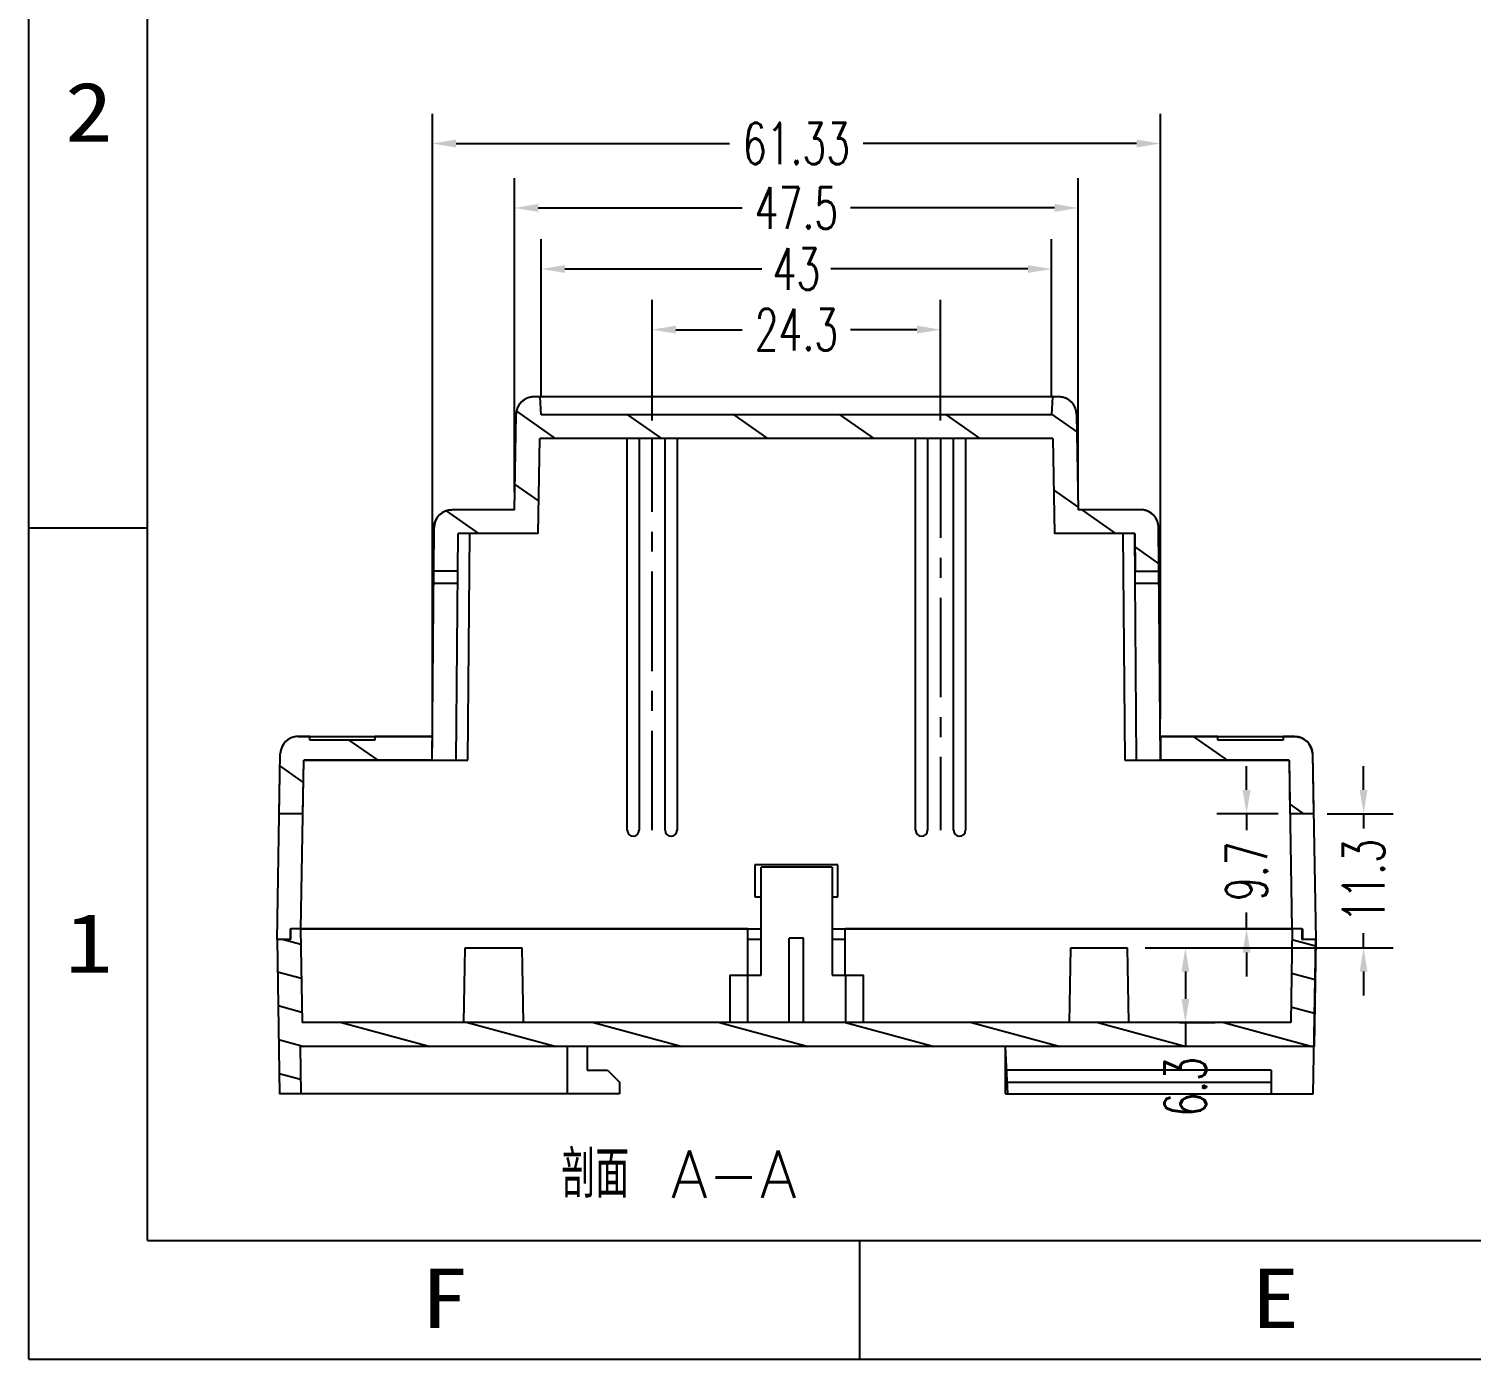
# Model space of a CAD drawing. Header units: millimetres. Extents: x -20216 to -19796, y 14357 to 14654.
# Drawn here: x -20215.9 to -20094.4, y 14357.2 to 14469.2 of the extents above; entities that cross this region are included whole.
import ezdxf
from ezdxf.enums import TextEntityAlignment as Align

# ---------------------------------------------------------------- set-up
doc = ezdxf.new("R2010")
doc.units = ezdxf.units.MM
doc.linetypes.add('CENTER', pattern=[50.8, 31.75, -6.35, 6.35, -6.35])
for name, color, linetype in [('2', 7, 'Continuous'), ('3', 7, 'Continuous'), ('dim', 3, 'Continuous')]:
    doc.layers.add(name, color=color, linetype=linetype)
doc.styles.add('romans', font='romans.shx', dxfattribs={"width": 0.67, "bigfont": 'fangsong.shx'})
doc.styles.get("Standard").update_dxf_attribs({"font": 'txt', "bigfont": 'gbcbig.shx'})
doc.styles.add('TEXTSTYLE_0', font='txt', dxfattribs={"width": 0.8})
doc.dimstyles.new('MSTD', dxfattribs={"dimtxt": 3.5, "dimasz": 2, "dimexe": 2.5, "dimexo": 1.5, "dimgap": 1, "dimtad": 0, "dimdsep": 46, "dimtxsty": 'romans', "dimcen": 0, "dimclrd": 5, "dimclre": 5, "dimclrt": 3, "dimadec": 1, "dimazin": 0, "dimtfac": 0.5, "dimtmove": 0, "dimatfit": 3, "dimfxl": 1, "dimarcsym": 0})

# ---------------------------------------------------------------- blocks, each defined once
blk = doc.blocks.new('SUN_6HWZ35TKXU86YGHH1AY77V3D6FJ')
at = {"color": 7, "linetype": 'Continuous'}
for p, q in [((-420, 0), (-420, 297)), ((-410, 10), (-410, 287)), ((-420, 70), (-410, 70)), ((-410, 10), (-10, 10)), ((-350, 0), (-350, 10)), ((-420, 0), (0, 0))]:
    blk.add_line(p, q, dxfattribs=at)
at = {"color": 2, "linetype": 'Continuous', "style": 'TEXTSTYLE_0'}
for s, width, p, p2 in [('2', 1.2, (-416.95, 102.54), (-412.95, 102.54)), ('1', 2.4, (-416.95, 32.54), (-412.95, 32.54)), ('F', 1.2, (-386.98, 2.63), (-382.98, 2.63)), ('E', 1.2, (-316.98, 2.63), (-312.98, 2.63))]:
    blk.add_text(s, height=5, dxfattribs=dict(at, width=width)).set_placement(p, p2, align=Align.FIT)
blk = doc.blocks.new('*D33')
at = {"layer": 'Defpoints', "color": 0, "transparency": 16777216}
for p in [(-20129.72, 14448.96), (-20172.72, 14436.69), (-20129.72, 14436.69)]:
    blk.add_point(p, dxfattribs=at)
at = {"layer": 'dim', "color": 5, "lineweight": -2, "transparency": 16777216}
for p, q in [((-20172.72, 14438.19), (-20172.72, 14451.46)), ((-20129.72, 14438.19), (-20129.72, 14451.46)), ((-20170.72, 14448.96), (-20154.12, 14448.96)), ((-20131.72, 14448.96), (-20148.33, 14448.96))]:
    blk.add_line(p, q, dxfattribs=at)
at = {"layer": 'dim', "color": 5, "transparency": 16777216}
for points in [[(-20170.72, 14449.29), (-20170.72, 14448.63), (-20172.72, 14448.96)], [(-20131.72, 14449.29), (-20131.72, 14448.63), (-20129.72, 14448.96)]]:
    blk.add_solid(points, dxfattribs=at)
at = {"layer": 'dim', "color": 3, "transparency": 16777216, "insert": (-20151.22, 14448.96), "char_height": 3.5, "attachment_point": 5, "style": 'romans'}
blk.add_mtext('43', dxfattribs=at)
blk = doc.blocks.new('*D36')
at = {"layer": 'Defpoints', "color": 0, "transparency": 16777216}
for p in [(-20127.47, 14454.1), (-20174.97, 14428.69), (-20127.47, 14428.69)]:
    blk.add_point(p, dxfattribs=at)
at = {"layer": 'dim', "color": 5, "lineweight": -2, "transparency": 16777216}
for p, q in [((-20174.97, 14430.19), (-20174.97, 14456.6)), ((-20127.47, 14430.19), (-20127.47, 14456.6)), ((-20172.97, 14454.1), (-20155.8, 14454.1)), ((-20129.47, 14454.1), (-20146.65, 14454.1))]:
    blk.add_line(p, q, dxfattribs=at)
at = {"layer": 'dim', "color": 5, "transparency": 16777216}
for points in [[(-20172.97, 14454.44), (-20172.97, 14453.77), (-20174.97, 14454.1)], [(-20129.47, 14454.44), (-20129.47, 14453.77), (-20127.47, 14454.1)]]:
    blk.add_solid(points, dxfattribs=at)
at = {"layer": 'dim', "color": 3, "transparency": 16777216, "insert": (-20151.22, 14454.1), "char_height": 3.5, "attachment_point": 5, "style": 'romans'}
blk.add_mtext('47.5', dxfattribs=at)
blk = doc.blocks.new('*D37')
at = {"layer": 'Defpoints', "color": 0, "transparency": 16777216}
for p in [(-20120.56, 14459.53), (-20181.89, 14409.59), (-20120.56, 14409.59)]:
    blk.add_point(p, dxfattribs=at)
at = {"layer": 'dim', "color": 5, "lineweight": -2, "transparency": 16777216}
for p, q in [((-20181.89, 14411.09), (-20181.89, 14462.03)), ((-20120.56, 14411.09), (-20120.56, 14462.03)), ((-20179.89, 14459.53), (-20156.86, 14459.53)), ((-20122.56, 14459.53), (-20145.59, 14459.53))]:
    blk.add_line(p, q, dxfattribs=at)
at = {"layer": 'dim', "color": 5, "transparency": 16777216}
for points in [[(-20179.89, 14459.86), (-20179.89, 14459.19), (-20181.89, 14459.53)], [(-20122.56, 14459.86), (-20122.56, 14459.19), (-20120.56, 14459.53)]]:
    blk.add_solid(points, dxfattribs=at)
at = {"layer": 'dim', "color": 3, "transparency": 16777216, "insert": (-20151.22, 14459.53), "char_height": 3.5, "attachment_point": 5, "style": 'romans'}
blk.add_mtext('61.33', dxfattribs=at)
blk = doc.blocks.new('*D42')
at = {"layer": 'Defpoints', "color": 0, "transparency": 16777216}
for p in [(-20123.33, 14391.79), (-20120.44, 14385.49), (-20118.45, 14385.49)]:
    blk.add_point(p, dxfattribs=at)
at = {"layer": 'dim', "color": 5, "lineweight": -2, "transparency": 16777216}
for p, q in [((-20121.83, 14391.79), (-20115.95, 14391.79)), ((-20118.45, 14389.79), (-20118.45, 14387.49)), ((-20118.94, 14385.49), (-20115.95, 14385.49)), ((-20118.45, 14385.49), (-20118.45, 14383.49))]:
    blk.add_line(p, q, dxfattribs=at)
at = {"layer": 'dim', "color": 5, "transparency": 16777216}
for points in [[(-20118.78, 14389.79), (-20118.12, 14389.79), (-20118.45, 14391.79)], [(-20118.78, 14387.49), (-20118.12, 14387.49), (-20118.45, 14385.49)]]:
    blk.add_solid(points, dxfattribs=at)
at = {"layer": 'dim', "color": 3, "transparency": 16777216, "insert": (-20118.45, 14380.09), "char_height": 3.5, "attachment_point": 5, "rotation": 90, "style": 'romans'}
blk.add_mtext('6.3', dxfattribs=at)
blk = doc.blocks.new('*D43')
at = {"layer": 'Defpoints', "color": 0, "transparency": 16777216}
for p in [(-20108.02, 14403.09), (-20121.83, 14391.79), (-20103.44, 14391.79)]:
    blk.add_point(p, dxfattribs=at)
at = {"layer": 'dim', "color": 5, "lineweight": -2, "transparency": 16777216}
for p, q in [((-20103.44, 14405.09), (-20103.44, 14407.09)), ((-20106.52, 14403.09), (-20100.94, 14403.09)), ((-20103.44, 14403.09), (-20103.44, 14401.85)), ((-20103.44, 14391.79), (-20103.44, 14393.03)), ((-20120.33, 14391.79), (-20100.94, 14391.79)), ((-20103.44, 14389.79), (-20103.44, 14387.79))]:
    blk.add_line(p, q, dxfattribs=at)
at = {"layer": 'dim', "color": 5, "transparency": 16777216}
for points in [[(-20103.77, 14405.09), (-20103.11, 14405.09), (-20103.44, 14403.09)], [(-20103.77, 14389.79), (-20103.11, 14389.79), (-20103.44, 14391.79)]]:
    blk.add_solid(points, dxfattribs=at)
at = {"layer": 'dim', "color": 3, "transparency": 16777216, "insert": (-20103.44, 14397.44), "char_height": 3.5, "attachment_point": 5, "rotation": 90, "style": 'romans'}
blk.add_mtext('11.3', dxfattribs=at)
blk = doc.blocks.new('*D44')
at = {"layer": 'Defpoints', "color": 0, "transparency": 16777216}
for p in [(-20109.14, 14403.09), (-20113.3, 14393.39), (-20109.05, 14393.39)]:
    blk.add_point(p, dxfattribs=at)
at = {"layer": 'dim', "color": 5, "lineweight": -2, "transparency": 16777216}
for p, q in [((-20113.3, 14405.09), (-20113.3, 14407.09)), ((-20110.64, 14403.09), (-20115.8, 14403.09)), ((-20113.3, 14403.09), (-20113.3, 14401.7)), ((-20113.3, 14393.39), (-20113.3, 14394.78)), ((-20110.55, 14393.39), (-20115.8, 14393.39)), ((-20113.3, 14391.39), (-20113.3, 14389.39))]:
    blk.add_line(p, q, dxfattribs=at)
at = {"layer": 'dim', "color": 5, "transparency": 16777216}
for points in [[(-20113.63, 14405.09), (-20112.96, 14405.09), (-20113.3, 14403.09)], [(-20113.63, 14391.39), (-20112.96, 14391.39), (-20113.3, 14393.39)]]:
    blk.add_solid(points, dxfattribs=at)
at = {"layer": 'dim', "color": 3, "transparency": 16777216, "insert": (-20113.3, 14398.24), "char_height": 3.5, "attachment_point": 5, "rotation": 90, "style": 'romans'}
blk.add_mtext('9.7', dxfattribs=at)
blk = doc.blocks.new('*D45')
at = {"layer": 'Defpoints', "color": 0, "transparency": 16777216}
for p in [(-20139.07, 14443.85), (-20163.37, 14434.69), (-20139.07, 14434.69)]:
    blk.add_point(p, dxfattribs=at)
at = {"layer": 'dim', "color": 5, "lineweight": -2, "transparency": 16777216}
for p, q in [((-20163.37, 14436.19), (-20163.37, 14446.35)), ((-20139.07, 14436.19), (-20139.07, 14446.35)), ((-20161.37, 14443.85), (-20155.8, 14443.85)), ((-20141.07, 14443.85), (-20146.65, 14443.85))]:
    blk.add_line(p, q, dxfattribs=at)
at = {"layer": 'dim', "color": 5, "transparency": 16777216}
for points in [[(-20161.37, 14444.19), (-20161.37, 14443.52), (-20163.37, 14443.85)], [(-20141.07, 14444.19), (-20141.07, 14443.52), (-20139.07, 14443.85)]]:
    blk.add_solid(points, dxfattribs=at)
at = {"layer": 'dim', "color": 3, "transparency": 16777216, "insert": (-20151.22, 14443.85), "char_height": 3.5, "attachment_point": 5, "style": 'romans'}
blk.add_mtext('24.3', dxfattribs=at)

msp = doc.modelspace()

# ---------------------------------------------------------------- hatches: boundary and pattern name
at = {"linetype": 'Continuous'}
h = msp.add_hatch(dxfattribs=at)
h.set_pattern_fill('A', color=2, scale=5.130248, angle=325, style=0, pattern_type=0)
h.set_pattern_definition([(325, (-20306.26, 14297.295), (2.94259, 4.20245), [])])
edge = h.paths.add_edge_path()
edge.add_line((-20129.724, 14436.69), (-20172.724, 14436.69))
edge.add_line((-20129.646, 14438.19), (-20129.724, 14436.69))
edge.add_line((-20129.114, 14438.19), (-20129.646, 14438.19))
edge.add_spline(control_points=[(-20127.614, 14436.716), (-20127.629, 14437.582), (-20128.248, 14438.19), (-20129.114, 14438.19)], knot_values=[0, 0, 0, 0, 1, 1, 1, 1], weights=[1, 0.8088336, 0.8088336, 1], degree=3, periodic=0)
edge.add_line((-20127.614, 14436.716), (-20127.474, 14428.69))
edge.add_line((-20122.211, 14428.69), (-20127.474, 14428.69))
edge.add_spline(control_points=[(-20120.711, 14427.203), (-20120.719, 14428.075), (-20121.339, 14428.69), (-20122.211, 14428.69)], knot_values=[0, 0, 0, 0, 1, 1, 1, 1], weights=[1, 0.8067903, 0.8067903, 1], degree=3, periodic=0)
edge.add_line((-20120.711, 14427.203), (-20120.679, 14423.51))
edge.add_line((-20122.696, 14423.51), (-20120.679, 14423.51))
edge.add_line((-20122.724, 14426.69), (-20122.696, 14423.51))
edge.add_line((-20122.724, 14426.69), (-20129.474, 14426.69))
edge.add_line((-20129.614, 14434.69), (-20129.474, 14426.69))
edge.add_line((-20129.614, 14434.69), (-20172.835, 14434.69))
edge.add_line((-20172.974, 14426.69), (-20172.835, 14434.69))
edge.add_line((-20172.974, 14426.69), (-20179.724, 14426.69))
edge.add_line((-20179.752, 14423.51), (-20179.724, 14426.69))
edge.add_line((-20179.752, 14423.51), (-20181.769, 14423.51))
edge.add_line((-20181.769, 14423.51), (-20181.737, 14427.203))
edge.add_spline(control_points=[(-20181.737, 14427.203), (-20181.73, 14428.075), (-20181.11, 14428.69), (-20180.237, 14428.69)], knot_values=[0, 0, 0, 0, 1, 1, 1, 1], weights=[1, 0.8067903, 0.8067903, 1], degree=3, periodic=0)
edge.add_line((-20174.974, 14428.69), (-20180.237, 14428.69))
edge.add_line((-20174.974, 14428.69), (-20174.834, 14436.716))
edge.add_spline(control_points=[(-20173.334, 14438.19), (-20174.201, 14438.19), (-20174.819, 14437.582), (-20174.834, 14436.716)], knot_values=[0, 0, 0, 0, 1, 1, 1, 1], weights=[1, 0.8088336, 0.8088336, 1], degree=3, periodic=0)
edge.add_line((-20172.803, 14438.19), (-20173.334, 14438.19))
edge.add_line((-20172.724, 14436.69), (-20172.803, 14438.19))
edge = h.paths.add_edge_path()
edge.add_line((-20181.908, 14407.59), (-20181.891, 14409.59))
edge.add_line((-20181.908, 14407.59), (-20192.726, 14407.59))
edge.add_line((-20192.805, 14403.09), (-20192.726, 14407.59))
edge.add_line((-20192.805, 14403.09), (-20194.789, 14403.09))
edge.add_line((-20194.789, 14403.09), (-20194.701, 14408.116))
edge.add_spline(control_points=[(-20193.202, 14409.59), (-20194.068, 14409.59), (-20194.686, 14408.982), (-20194.701, 14408.116)], knot_values=[0, 0, 0, 0, 1, 1, 1, 1], weights=[1, 0.8088336, 0.8088336, 1], degree=3, periodic=0)
edge.add_line((-20192.224, 14409.59), (-20193.202, 14409.59))
edge.add_line((-20192.224, 14409.29), (-20192.224, 14409.59))
edge.add_line((-20186.724, 14409.29), (-20192.224, 14409.29))
edge.add_line((-20186.724, 14409.59), (-20186.724, 14409.29))
edge.add_line((-20181.891, 14409.59), (-20186.724, 14409.59))
edge = h.paths.add_edge_path()
edge.add_line((-20120.558, 14409.59), (-20120.54, 14407.59))
edge.add_line((-20115.724, 14409.59), (-20120.558, 14409.59))
edge.add_line((-20115.724, 14409.29), (-20115.724, 14409.59))
edge.add_line((-20110.224, 14409.29), (-20115.724, 14409.29))
edge.add_line((-20110.224, 14409.59), (-20110.224, 14409.29))
edge.add_line((-20109.247, 14409.59), (-20110.224, 14409.59))
edge.add_spline(control_points=[(-20109.247, 14409.59), (-20108.38, 14409.59), (-20107.762, 14408.982), (-20107.747, 14408.116)], knot_values=[0, 0, 0, 0, 1, 1, 1, 1], weights=[1, 0.8088336, 0.8088336, 1], degree=3, periodic=0)
edge.add_line((-20107.747, 14408.116), (-20107.659, 14403.09))
edge.add_line((-20107.659, 14403.09), (-20109.644, 14403.09))
edge.add_line((-20109.722, 14407.59), (-20109.644, 14403.09))
edge.add_line((-20109.722, 14407.59), (-20120.54, 14407.59))
h = msp.add_hatch(dxfattribs=at)
h.set_pattern_fill('DEFAULT__1', color=2, scale=2.747573, angle=165, style=0, pattern_type=0)
h.set_pattern_definition([(165, (-20306.26, 14297.295), (-0.711124, -2.653952), [])])
edge = h.paths.add_edge_path()
edge.add_line((-20107.613, 14383.49), (-20193.036, 14383.49))
edge.add_line((-20193.036, 14383.49), (-20192.974, 14379.49))
edge.add_line((-20192.974, 14379.49), (-20194.774, 14379.49))
edge.add_line((-20194.974, 14392.49), (-20194.774, 14379.49))
edge.add_line((-20193.804, 14392.49), (-20194.974, 14392.49))
edge.add_line((-20193.804, 14392.49), (-20193.804, 14393.39))
edge.add_line((-20192.988, 14393.39), (-20193.804, 14393.39))
edge.add_line((-20192.988, 14393.39), (-20192.866, 14385.49))
edge.add_line((-20109.582, 14385.49), (-20192.866, 14385.49))
edge.add_line((-20109.461, 14393.39), (-20109.582, 14385.49))
edge.add_line((-20108.644, 14393.39), (-20109.461, 14393.39))
edge.add_line((-20108.644, 14393.39), (-20108.644, 14392.49))
edge.add_line((-20107.474, 14392.49), (-20108.644, 14392.49))
edge.add_line((-20107.474, 14392.49), (-20107.613, 14383.49))

# ---------------------------------------------------------------- linework, layer by layer
at = {"color": 7, "linetype": 'Continuous'}
for p, q in [((-20172.803, 14438.19), (-20173.334, 14438.19)), ((-20172.724, 14436.69), (-20172.803, 14438.19)), ((-20129.646, 14438.19), (-20129.724, 14436.69)), ((-20129.114, 14438.19), (-20129.646, 14438.19)), ((-20174.974, 14428.69), (-20174.834, 14436.716)), ((-20129.724, 14436.69), (-20172.724, 14436.69)), ((-20127.614, 14436.716), (-20127.474, 14428.69)), ((-20172.974, 14426.69), (-20172.835, 14434.69)), ((-20129.614, 14434.69), (-20172.835, 14434.69)), ((-20129.614, 14434.69), (-20129.474, 14426.69)), ((-20174.974, 14428.69), (-20180.237, 14428.69)), ((-20122.211, 14428.69), (-20127.474, 14428.69)), ((-20181.769, 14423.51), (-20181.737, 14427.203)), ((-20179.752, 14423.51), (-20179.724, 14426.69)), ((-20172.974, 14426.69), (-20179.724, 14426.69)), ((-20122.724, 14426.69), (-20129.474, 14426.69)), ((-20122.724, 14426.69), (-20122.696, 14423.51)), ((-20120.711, 14427.203), (-20120.679, 14423.51)), ((-20179.752, 14423.51), (-20181.769, 14423.51)), ((-20122.696, 14423.51), (-20120.679, 14423.51)), ((-20192.224, 14409.59), (-20193.202, 14409.59)), ((-20192.224, 14409.29), (-20192.224, 14409.59)), ((-20186.724, 14409.29), (-20192.224, 14409.29)), ((-20186.724, 14409.59), (-20186.724, 14409.29)), ((-20181.891, 14409.59), (-20186.724, 14409.59)), ((-20181.908, 14407.59), (-20181.891, 14409.59)), ((-20120.558, 14409.59), (-20120.54, 14407.59)), ((-20115.724, 14409.59), (-20120.558, 14409.59)), ((-20115.724, 14409.29), (-20115.724, 14409.59)), ((-20110.224, 14409.29), (-20115.724, 14409.29)), ((-20110.224, 14409.59), (-20110.224, 14409.29)), ((-20109.247, 14409.59), (-20110.224, 14409.59)), ((-20194.789, 14403.09), (-20194.701, 14408.116)), ((-20107.747, 14408.116), (-20107.659, 14403.09)), ((-20192.805, 14403.09), (-20192.726, 14407.59)), ((-20181.908, 14407.59), (-20192.726, 14407.59)), ((-20109.722, 14407.59), (-20120.54, 14407.59)), ((-20109.722, 14407.59), (-20109.644, 14403.09)), ((-20192.805, 14403.09), (-20194.789, 14403.09)), ((-20107.659, 14403.09), (-20109.644, 14403.09)), ((-20194.974, 14392.49), (-20194.774, 14379.49)), ((-20193.804, 14392.49), (-20194.974, 14392.49)), ((-20193.804, 14392.49), (-20193.804, 14393.39)), ((-20192.988, 14393.39), (-20193.804, 14393.39)), ((-20192.988, 14393.39), (-20192.866, 14385.49)), ((-20109.461, 14393.39), (-20109.582, 14385.49)), ((-20108.644, 14393.39), (-20109.461, 14393.39)), ((-20108.644, 14393.39), (-20108.644, 14392.49)), ((-20107.474, 14392.49), (-20108.644, 14392.49)), ((-20107.474, 14392.49), (-20107.613, 14383.49)), ((-20109.582, 14385.49), (-20192.866, 14385.49)), ((-20107.613, 14383.49), (-20193.036, 14383.49)), ((-20193.036, 14383.49), (-20192.974, 14379.49)), ((-20192.974, 14379.49), (-20194.774, 14379.49))]:
    msp.add_line(p, q, dxfattribs=at)
for points, start_tangent, end_tangent in [([(-20173.334, 14438.19), (-20173.367, 14438.189), (-20173.401, 14438.188), (-20173.434, 14438.187), (-20173.468, 14438.184), (-20173.502, 14438.18), (-20173.536, 14438.176), (-20173.57, 14438.171), (-20173.605, 14438.165), (-20173.639, 14438.159), (-20173.674, 14438.151), (-20173.708, 14438.142), (-20173.743, 14438.133), (-20173.778, 14438.123), (-20173.812, 14438.112), (-20173.847, 14438.1), (-20173.881, 14438.087), (-20173.915, 14438.073), (-20173.949, 14438.058), (-20173.983, 14438.042), (-20174.017, 14438.026), (-20174.05, 14438.008), (-20174.083, 14437.99), (-20174.115, 14437.971), (-20174.147, 14437.95), (-20174.179, 14437.929), (-20174.21, 14437.908), (-20174.241, 14437.885), (-20174.271, 14437.861), (-20174.301, 14437.837), (-20174.33, 14437.812), (-20174.358, 14437.786), (-20174.386, 14437.76), (-20174.413, 14437.732), (-20174.439, 14437.705), (-20174.465, 14437.676), (-20174.489, 14437.647), (-20174.513, 14437.617), (-20174.537, 14437.587), (-20174.559, 14437.556), (-20174.581, 14437.525), (-20174.601, 14437.493), (-20174.621, 14437.461), (-20174.64, 14437.428), (-20174.658, 14437.395), (-20174.675, 14437.362), (-20174.692, 14437.329), (-20174.707, 14437.295), (-20174.721, 14437.261), (-20174.735, 14437.227), (-20174.748, 14437.193), (-20174.759, 14437.158), (-20174.77, 14437.124), (-20174.78, 14437.089), (-20174.789, 14437.055), (-20174.797, 14437.02), (-20174.805, 14436.986), (-20174.811, 14436.952), (-20174.817, 14436.917), (-20174.822, 14436.883), (-20174.826, 14436.849), (-20174.829, 14436.816), (-20174.832, 14436.782), (-20174.833, 14436.749), (-20174.834, 14436.716)], (-1, 0), (-0.0174524, -0.9998477)), ([(-20127.614, 14436.716), (-20127.615, 14436.749), (-20127.617, 14436.782), (-20127.619, 14436.816), (-20127.623, 14436.849), (-20127.627, 14436.883), (-20127.631, 14436.917), (-20127.637, 14436.952), (-20127.644, 14436.986), (-20127.651, 14437.02), (-20127.659, 14437.055), (-20127.668, 14437.089), (-20127.678, 14437.124), (-20127.689, 14437.158), (-20127.701, 14437.193), (-20127.714, 14437.227), (-20127.727, 14437.261), (-20127.742, 14437.295), (-20127.757, 14437.329), (-20127.773, 14437.362), (-20127.79, 14437.395), (-20127.808, 14437.428), (-20127.827, 14437.461), (-20127.847, 14437.493), (-20127.868, 14437.525), (-20127.889, 14437.556), (-20127.912, 14437.587), (-20127.935, 14437.617), (-20127.959, 14437.647), (-20127.984, 14437.676), (-20128.009, 14437.705), (-20128.036, 14437.732), (-20128.063, 14437.76), (-20128.09, 14437.786), (-20128.119, 14437.812), (-20128.148, 14437.837), (-20128.177, 14437.861), (-20128.208, 14437.885), (-20128.238, 14437.908), (-20128.269, 14437.929), (-20128.301, 14437.95), (-20128.333, 14437.971), (-20128.366, 14437.99), (-20128.399, 14438.008), (-20128.432, 14438.026), (-20128.465, 14438.042), (-20128.499, 14438.058), (-20128.533, 14438.073), (-20128.567, 14438.087), (-20128.602, 14438.1), (-20128.636, 14438.112), (-20128.671, 14438.123), (-20128.705, 14438.133), (-20128.74, 14438.142), (-20128.775, 14438.151), (-20128.809, 14438.159), (-20128.844, 14438.165), (-20128.878, 14438.171), (-20128.912, 14438.176), (-20128.947, 14438.18), (-20128.981, 14438.184), (-20129.014, 14438.187), (-20129.048, 14438.188), (-20129.081, 14438.189), (-20129.114, 14438.19)], (-0.0174524, 0.9998477), (-1, 0)), ([(-20181.737, 14427.203), (-20181.737, 14427.236), (-20181.735, 14427.269), (-20181.733, 14427.303), (-20181.73, 14427.337), (-20181.726, 14427.371), (-20181.722, 14427.405), (-20181.716, 14427.44), (-20181.71, 14427.474), (-20181.703, 14427.509), (-20181.695, 14427.544), (-20181.686, 14427.578), (-20181.676, 14427.613), (-20181.666, 14427.648), (-20181.654, 14427.683), (-20181.642, 14427.717), (-20181.628, 14427.751), (-20181.614, 14427.786), (-20181.599, 14427.82), (-20181.582, 14427.854), (-20181.565, 14427.887), (-20181.547, 14427.92), (-20181.529, 14427.953), (-20181.509, 14427.986), (-20181.488, 14428.018), (-20181.467, 14428.049), (-20181.444, 14428.08), (-20181.421, 14428.111), (-20181.397, 14428.141), (-20181.372, 14428.171), (-20181.347, 14428.199), (-20181.32, 14428.228), (-20181.293, 14428.255), (-20181.266, 14428.282), (-20181.237, 14428.308), (-20181.208, 14428.333), (-20181.178, 14428.358), (-20181.148, 14428.382), (-20181.117, 14428.405), (-20181.086, 14428.427), (-20181.054, 14428.448), (-20181.022, 14428.468), (-20180.989, 14428.488), (-20180.956, 14428.506), (-20180.923, 14428.524), (-20180.889, 14428.541), (-20180.855, 14428.557), (-20180.821, 14428.572), (-20180.787, 14428.586), (-20180.752, 14428.599), (-20180.718, 14428.611), (-20180.683, 14428.622), (-20180.648, 14428.632), (-20180.613, 14428.642), (-20180.578, 14428.651), (-20180.544, 14428.658), (-20180.509, 14428.665), (-20180.474, 14428.671), (-20180.44, 14428.676), (-20180.406, 14428.68), (-20180.371, 14428.684), (-20180.338, 14428.686), (-20180.304, 14428.688), (-20180.27, 14428.689), (-20180.237, 14428.69)], (0.0087265, 0.9999619), (1, 0)), ([(-20120.711, 14427.203), (-20120.712, 14427.236), (-20120.713, 14427.269), (-20120.715, 14427.303), (-20120.718, 14427.337), (-20120.722, 14427.371), (-20120.727, 14427.405), (-20120.732, 14427.44), (-20120.738, 14427.474), (-20120.746, 14427.509), (-20120.754, 14427.544), (-20120.762, 14427.578), (-20120.772, 14427.613), (-20120.783, 14427.648), (-20120.794, 14427.683), (-20120.807, 14427.717), (-20120.82, 14427.751), (-20120.835, 14427.786), (-20120.85, 14427.82), (-20120.866, 14427.854), (-20120.883, 14427.887), (-20120.901, 14427.92), (-20120.92, 14427.953), (-20120.94, 14427.986), (-20120.96, 14428.018), (-20120.982, 14428.049), (-20121.004, 14428.08), (-20121.027, 14428.111), (-20121.051, 14428.141), (-20121.076, 14428.171), (-20121.102, 14428.199), (-20121.128, 14428.228), (-20121.155, 14428.255), (-20121.183, 14428.282), (-20121.211, 14428.308), (-20121.24, 14428.333), (-20121.27, 14428.358), (-20121.3, 14428.382), (-20121.331, 14428.405), (-20121.362, 14428.427), (-20121.394, 14428.448), (-20121.427, 14428.468), (-20121.459, 14428.488), (-20121.492, 14428.506), (-20121.526, 14428.524), (-20121.559, 14428.541), (-20121.593, 14428.557), (-20121.627, 14428.572), (-20121.662, 14428.586), (-20121.696, 14428.599), (-20121.731, 14428.611), (-20121.766, 14428.622), (-20121.8, 14428.632), (-20121.835, 14428.642), (-20121.87, 14428.651), (-20121.905, 14428.658), (-20121.94, 14428.665), (-20121.974, 14428.671), (-20122.009, 14428.676), (-20122.043, 14428.68), (-20122.077, 14428.684), (-20122.111, 14428.686), (-20122.145, 14428.688), (-20122.178, 14428.689), (-20122.211, 14428.69)], (-0.0087265, 0.9999619), (-1, 0)), ([(-20193.202, 14409.59), (-20193.235, 14409.589), (-20193.268, 14409.588), (-20193.301, 14409.587), (-20193.335, 14409.584), (-20193.369, 14409.58), (-20193.403, 14409.576), (-20193.438, 14409.571), (-20193.472, 14409.565), (-20193.507, 14409.559), (-20193.541, 14409.551), (-20193.576, 14409.542), (-20193.61, 14409.533), (-20193.645, 14409.523), (-20193.68, 14409.512), (-20193.714, 14409.5), (-20193.748, 14409.487), (-20193.783, 14409.473), (-20193.817, 14409.458), (-20193.85, 14409.442), (-20193.884, 14409.426), (-20193.917, 14409.408), (-20193.95, 14409.39), (-20193.983, 14409.371), (-20194.015, 14409.35), (-20194.046, 14409.329), (-20194.078, 14409.308), (-20194.108, 14409.285), (-20194.138, 14409.261), (-20194.168, 14409.237), (-20194.197, 14409.212), (-20194.225, 14409.186), (-20194.253, 14409.16), (-20194.28, 14409.132), (-20194.306, 14409.105), (-20194.332, 14409.076), (-20194.357, 14409.047), (-20194.381, 14409.017), (-20194.404, 14408.987), (-20194.426, 14408.956), (-20194.448, 14408.925), (-20194.469, 14408.893), (-20194.488, 14408.861), (-20194.507, 14408.828), (-20194.525, 14408.795), (-20194.543, 14408.762), (-20194.559, 14408.729), (-20194.574, 14408.695), (-20194.589, 14408.661), (-20194.602, 14408.627), (-20194.615, 14408.593), (-20194.627, 14408.558), (-20194.638, 14408.524), (-20194.648, 14408.489), (-20194.657, 14408.455), (-20194.665, 14408.42), (-20194.672, 14408.386), (-20194.679, 14408.352), (-20194.684, 14408.317), (-20194.689, 14408.283), (-20194.693, 14408.249), (-20194.696, 14408.216), (-20194.699, 14408.182), (-20194.701, 14408.149), (-20194.701, 14408.116)], (-1, 0), (-0.0174524, -0.9998477)), ([(-20109.247, 14409.59), (-20109.214, 14409.589), (-20109.18, 14409.588), (-20109.147, 14409.587), (-20109.113, 14409.584), (-20109.079, 14409.58), (-20109.045, 14409.576), (-20109.011, 14409.571), (-20108.976, 14409.565), (-20108.942, 14409.559), (-20108.907, 14409.551), (-20108.873, 14409.542), (-20108.838, 14409.533), (-20108.803, 14409.523), (-20108.769, 14409.512), (-20108.734, 14409.5), (-20108.7, 14409.487), (-20108.666, 14409.473), (-20108.632, 14409.458), (-20108.598, 14409.442), (-20108.564, 14409.426), (-20108.531, 14409.408), (-20108.498, 14409.39), (-20108.466, 14409.371), (-20108.434, 14409.35), (-20108.402, 14409.329), (-20108.371, 14409.308), (-20108.34, 14409.285), (-20108.31, 14409.261), (-20108.28, 14409.237), (-20108.251, 14409.212), (-20108.223, 14409.186), (-20108.195, 14409.16), (-20108.168, 14409.132), (-20108.142, 14409.105), (-20108.117, 14409.076), (-20108.092, 14409.047), (-20108.068, 14409.017), (-20108.045, 14408.987), (-20108.022, 14408.956), (-20108.001, 14408.925), (-20107.98, 14408.893), (-20107.96, 14408.861), (-20107.941, 14408.828), (-20107.923, 14408.795), (-20107.906, 14408.762), (-20107.89, 14408.729), (-20107.874, 14408.695), (-20107.86, 14408.661), (-20107.846, 14408.627), (-20107.834, 14408.593), (-20107.822, 14408.558), (-20107.811, 14408.524), (-20107.801, 14408.489), (-20107.792, 14408.455), (-20107.784, 14408.42), (-20107.776, 14408.386), (-20107.77, 14408.352), (-20107.764, 14408.317), (-20107.759, 14408.283), (-20107.755, 14408.249), (-20107.752, 14408.216), (-20107.75, 14408.182), (-20107.748, 14408.149), (-20107.747, 14408.116)], (1, 0), (0.0174524, -0.9998477))]:
    msp.add_spline(points, degree=3, dxfattribs=dict(at, start_tangent=start_tangent, end_tangent=end_tangent))
at = {"layer": '2', "color": 7, "linetype": 'Continuous'}
for p, q in [((-20148.199, 14398.589), (-20154.199, 14398.589)), ((-20154.199, 14389.489), (-20154.199, 14398.589)), ((-20148.199, 14398.589), (-20148.199, 14389.489)), ((-20194.974, 14392.49), (-20194.774, 14379.49)), ((-20193.804, 14392.49), (-20194.974, 14392.49)), ((-20193.804, 14392.49), (-20193.804, 14393.39)), ((-20155.324, 14393.39), (-20193.804, 14393.39)), ((-20192.988, 14393.39), (-20192.866, 14385.49)), ((-20155.324, 14385.49), (-20155.324, 14393.39)), ((-20150.624, 14392.608), (-20151.824, 14392.608)), ((-20151.824, 14385.49), (-20151.824, 14392.608)), ((-20150.624, 14385.49), (-20150.624, 14392.608)), ((-20108.644, 14393.39), (-20147.124, 14393.39)), ((-20147.124, 14389.489), (-20147.124, 14393.39)), ((-20109.461, 14393.39), (-20109.582, 14385.49)), ((-20108.644, 14393.39), (-20108.644, 14392.49)), ((-20107.474, 14392.49), (-20108.644, 14392.49)), ((-20107.674, 14379.49), (-20107.474, 14392.49)), ((-20179.224, 14385.49), (-20179.114, 14391.79)), ((-20179.114, 14391.79), (-20174.334, 14391.79)), ((-20174.224, 14385.49), (-20174.334, 14391.79)), ((-20128.224, 14385.49), (-20128.114, 14391.79)), ((-20128.114, 14391.79), (-20123.334, 14391.79)), ((-20123.224, 14385.49), (-20123.334, 14391.79)), ((-20156.824, 14389.489), (-20154.199, 14389.489)), ((-20156.824, 14389.489), (-20156.824, 14385.49)), ((-20148.199, 14389.489), (-20145.574, 14389.489)), ((-20147.074, 14389.489), (-20147.074, 14385.49)), ((-20145.574, 14385.49), (-20145.574, 14389.489)), ((-20109.582, 14385.49), (-20192.866, 14385.49)), ((-20193.036, 14383.49), (-20192.974, 14379.49)), ((-20107.613, 14383.49), (-20193.036, 14383.49)), ((-20170.536, 14383.49), (-20170.536, 14379.49)), ((-20168.836, 14383.49), (-20168.836, 14381.49)), ((-20133.403, 14379.49), (-20133.613, 14383.49)), ((-20133.613, 14379.49), (-20133.613, 14383.49)), ((-20168.836, 14381.49), (-20167.136, 14381.49)), ((-20167.136, 14381.49), (-20166.136, 14380.49)), ((-20111.213, 14381.49), (-20133.508, 14381.49)), ((-20111.213, 14381.49), (-20111.213, 14379.49)), ((-20166.136, 14380.49), (-20166.136, 14379.49)), ((-20133.455, 14380.49), (-20111.213, 14380.49)), ((-20166.136, 14379.49), (-20194.774, 14379.49)), ((-20133.613, 14379.49), (-20107.674, 14379.49))]:
    msp.add_line(p, q, dxfattribs=at)
at = {"layer": '3', "color": 7, "linetype": 'Continuous'}
for p, q in [((-20129.114, 14438.19), (-20173.334, 14438.19)), ((-20172.724, 14436.69), (-20172.803, 14438.19)), ((-20129.646, 14438.19), (-20129.724, 14436.69)), ((-20174.974, 14428.69), (-20174.834, 14436.716)), ((-20129.724, 14436.69), (-20172.724, 14436.69)), ((-20127.614, 14436.716), (-20127.474, 14428.69)), ((-20172.974, 14426.69), (-20172.835, 14434.69)), ((-20129.614, 14434.69), (-20172.835, 14434.69)), ((-20165.474, 14401.69), (-20165.474, 14434.69)), ((-20164.474, 14434.69), (-20164.474, 14401.69)), ((-20162.274, 14401.69), (-20162.274, 14434.69)), ((-20161.274, 14434.69), (-20161.274, 14401.69)), ((-20141.174, 14401.69), (-20141.174, 14434.69)), ((-20140.174, 14434.69), (-20140.174, 14401.69)), ((-20137.974, 14401.69), (-20137.974, 14434.69)), ((-20136.974, 14434.69), (-20136.974, 14401.69)), ((-20129.614, 14434.69), (-20129.474, 14426.69)), ((-20174.974, 14428.69), (-20180.237, 14428.69)), ((-20122.211, 14428.69), (-20127.474, 14428.69)), ((-20181.908, 14407.59), (-20181.737, 14427.203)), ((-20179.891, 14407.59), (-20179.724, 14426.69)), ((-20172.974, 14426.69), (-20179.724, 14426.69)), ((-20178.891, 14407.59), (-20178.724, 14426.69)), ((-20122.724, 14426.69), (-20129.474, 14426.69)), ((-20123.724, 14426.69), (-20123.558, 14407.59)), ((-20122.558, 14407.59), (-20122.724, 14426.69)), ((-20120.54, 14407.59), (-20120.711, 14427.203)), ((-20179.752, 14423.51), (-20181.769, 14423.51)), ((-20122.696, 14423.51), (-20120.679, 14423.51)), ((-20181.778, 14422.515), (-20179.761, 14422.515)), ((-20122.688, 14422.515), (-20120.67, 14422.515)), ((-20193.202, 14409.59), (-20181.891, 14409.59)), ((-20192.224, 14409.29), (-20192.224, 14409.59)), ((-20186.724, 14409.29), (-20192.224, 14409.29)), ((-20186.724, 14409.59), (-20186.724, 14409.29)), ((-20120.558, 14409.59), (-20109.247, 14409.59)), ((-20115.724, 14409.29), (-20115.724, 14409.59)), ((-20110.224, 14409.29), (-20115.724, 14409.29)), ((-20110.224, 14409.59), (-20110.224, 14409.29)), ((-20194.974, 14392.49), (-20194.701, 14408.116)), ((-20107.747, 14408.116), (-20107.474, 14392.49)), ((-20192.974, 14393.39), (-20192.726, 14407.59)), ((-20192.726, 14407.59), (-20178.891, 14407.59)), ((-20123.558, 14407.59), (-20109.722, 14407.59)), ((-20109.722, 14407.59), (-20109.474, 14393.39)), ((-20192.805, 14403.09), (-20194.789, 14403.09)), ((-20107.659, 14403.09), (-20109.644, 14403.09)), ((-20147.724, 14398.79), (-20154.724, 14398.79)), ((-20154.724, 14398.79), (-20154.724, 14396.09)), ((-20147.724, 14396.09), (-20147.724, 14398.79)), ((-20154.724, 14396.09), (-20154.199, 14396.09)), ((-20148.199, 14396.09), (-20147.724, 14396.09)), ((-20193.874, 14393.39), (-20193.874, 14392.49)), ((-20193.874, 14393.39), (-20193.804, 14393.39)), ((-20192.974, 14393.39), (-20154.199, 14393.39)), ((-20154.199, 14392.49), (-20155.324, 14392.49)), ((-20148.199, 14393.39), (-20109.474, 14393.39)), ((-20147.124, 14392.49), (-20148.199, 14392.49)), ((-20108.644, 14393.39), (-20108.574, 14393.39)), ((-20108.574, 14393.39), (-20108.574, 14392.49))]:
    msp.add_line(p, q, dxfattribs=at)
at = {"layer": '3', "color": 1, "linetype": 'CENTER', "ltscale": 0.264}
for p, q in [((-20163.374, 14401.69), (-20163.374, 14434.69)), ((-20139.074, 14434.69), (-20139.074, 14401.69))]:
    msp.add_line(p, q, dxfattribs=at)
at = {"layer": '3', "color": 7, "linetype": 'Continuous'}
for centre, radius, start, end in [((-20173.334, 14436.69), 1.5, 90, 179), ((-20129.114, 14436.69), 1.5, 1, 90), ((-20180.237, 14427.19), 1.5, 90, 179.5), ((-20122.211, 14427.19), 1.5, 0.5, 90), ((-20193.202, 14408.09), 1.5, 90, 179), ((-20109.247, 14408.09), 1.5, 1, 90), ((-20164.974, 14401.69), 0.5, 180, 360), ((-20161.774, 14401.69), 0.5, 180, 360), ((-20140.674, 14401.69), 0.5, 180, 360), ((-20137.474, 14401.69), 0.5, 180, 360)]:
    msp.add_arc(centre, radius, start, end, dxfattribs=at)

# ---------------------------------------------------------------- block references
at = {"layer": 'dim'}
msp.add_blockref('SUN_6HWZ35TKXU86YGHH1AY77V3D6FJ', (-19795.882, 14357.153), dxfattribs=at)

# ---------------------------------------------------------------- texts
at = {"color": 2, "linetype": 'Continuous', "insert": (-20151.224, 14374.711), "char_height": 3.9688, "width": 19.05, "attachment_point": 3, "line_spacing_factor": 0.9}
msp.add_mtext('剖面 A-A', dxfattribs=at)

# ---------------------------------------------------------------- dimensions: what is measured, and where the dimension line sits
at = {"layer": 'dim'}
for base, p1, p2, picture, middle in [((-20120.558, 14459.527), (-20181.891, 14409.59), (-20120.558, 14409.59), '*D37', (-20151.224, 14459.527)), ((-20127.474, 14454.102), (-20174.974, 14428.69), (-20127.474, 14428.69), '*D36', (-20151.224, 14454.102)), ((-20129.724, 14448.961), (-20172.724, 14436.69), (-20129.724, 14436.69), '*D33', (-20151.224, 14448.961)), ((-20139.074, 14443.853), (-20163.374, 14434.69), (-20139.074, 14434.69), '*D45', (-20151.224, 14443.853))]:
    dim = msp.add_linear_dim(base=base, p1=p1, p2=p2, dimstyle='MSTD', dxfattribs=at)
    dim.commit()
    dim.dimension.update_dxf_attribs({"geometry": picture, "text_midpoint": middle})
for base, p1, p2, picture, middle in [((-20103.439, 14391.79), (-20108.023, 14403.09), (-20121.834, 14391.79), '*D43', (-20103.439, 14397.44)), ((-20113.297, 14393.39), (-20109.14, 14403.09), (-20109.052, 14393.39), '*D44', (-20113.297, 14398.24)), ((-20118.45, 14385.49), (-20123.334, 14391.79), (-20120.436, 14385.49), '*D42', (-20118.45, 14380.089))]:
    dim = msp.add_linear_dim(base=base, p1=p1, p2=p2, angle=90, dimstyle='MSTD', dxfattribs=at)
    dim.commit()
    dim.dimension.update_dxf_attribs({"geometry": picture, "text_midpoint": middle})

doc.saveas('drawing.dxf')
